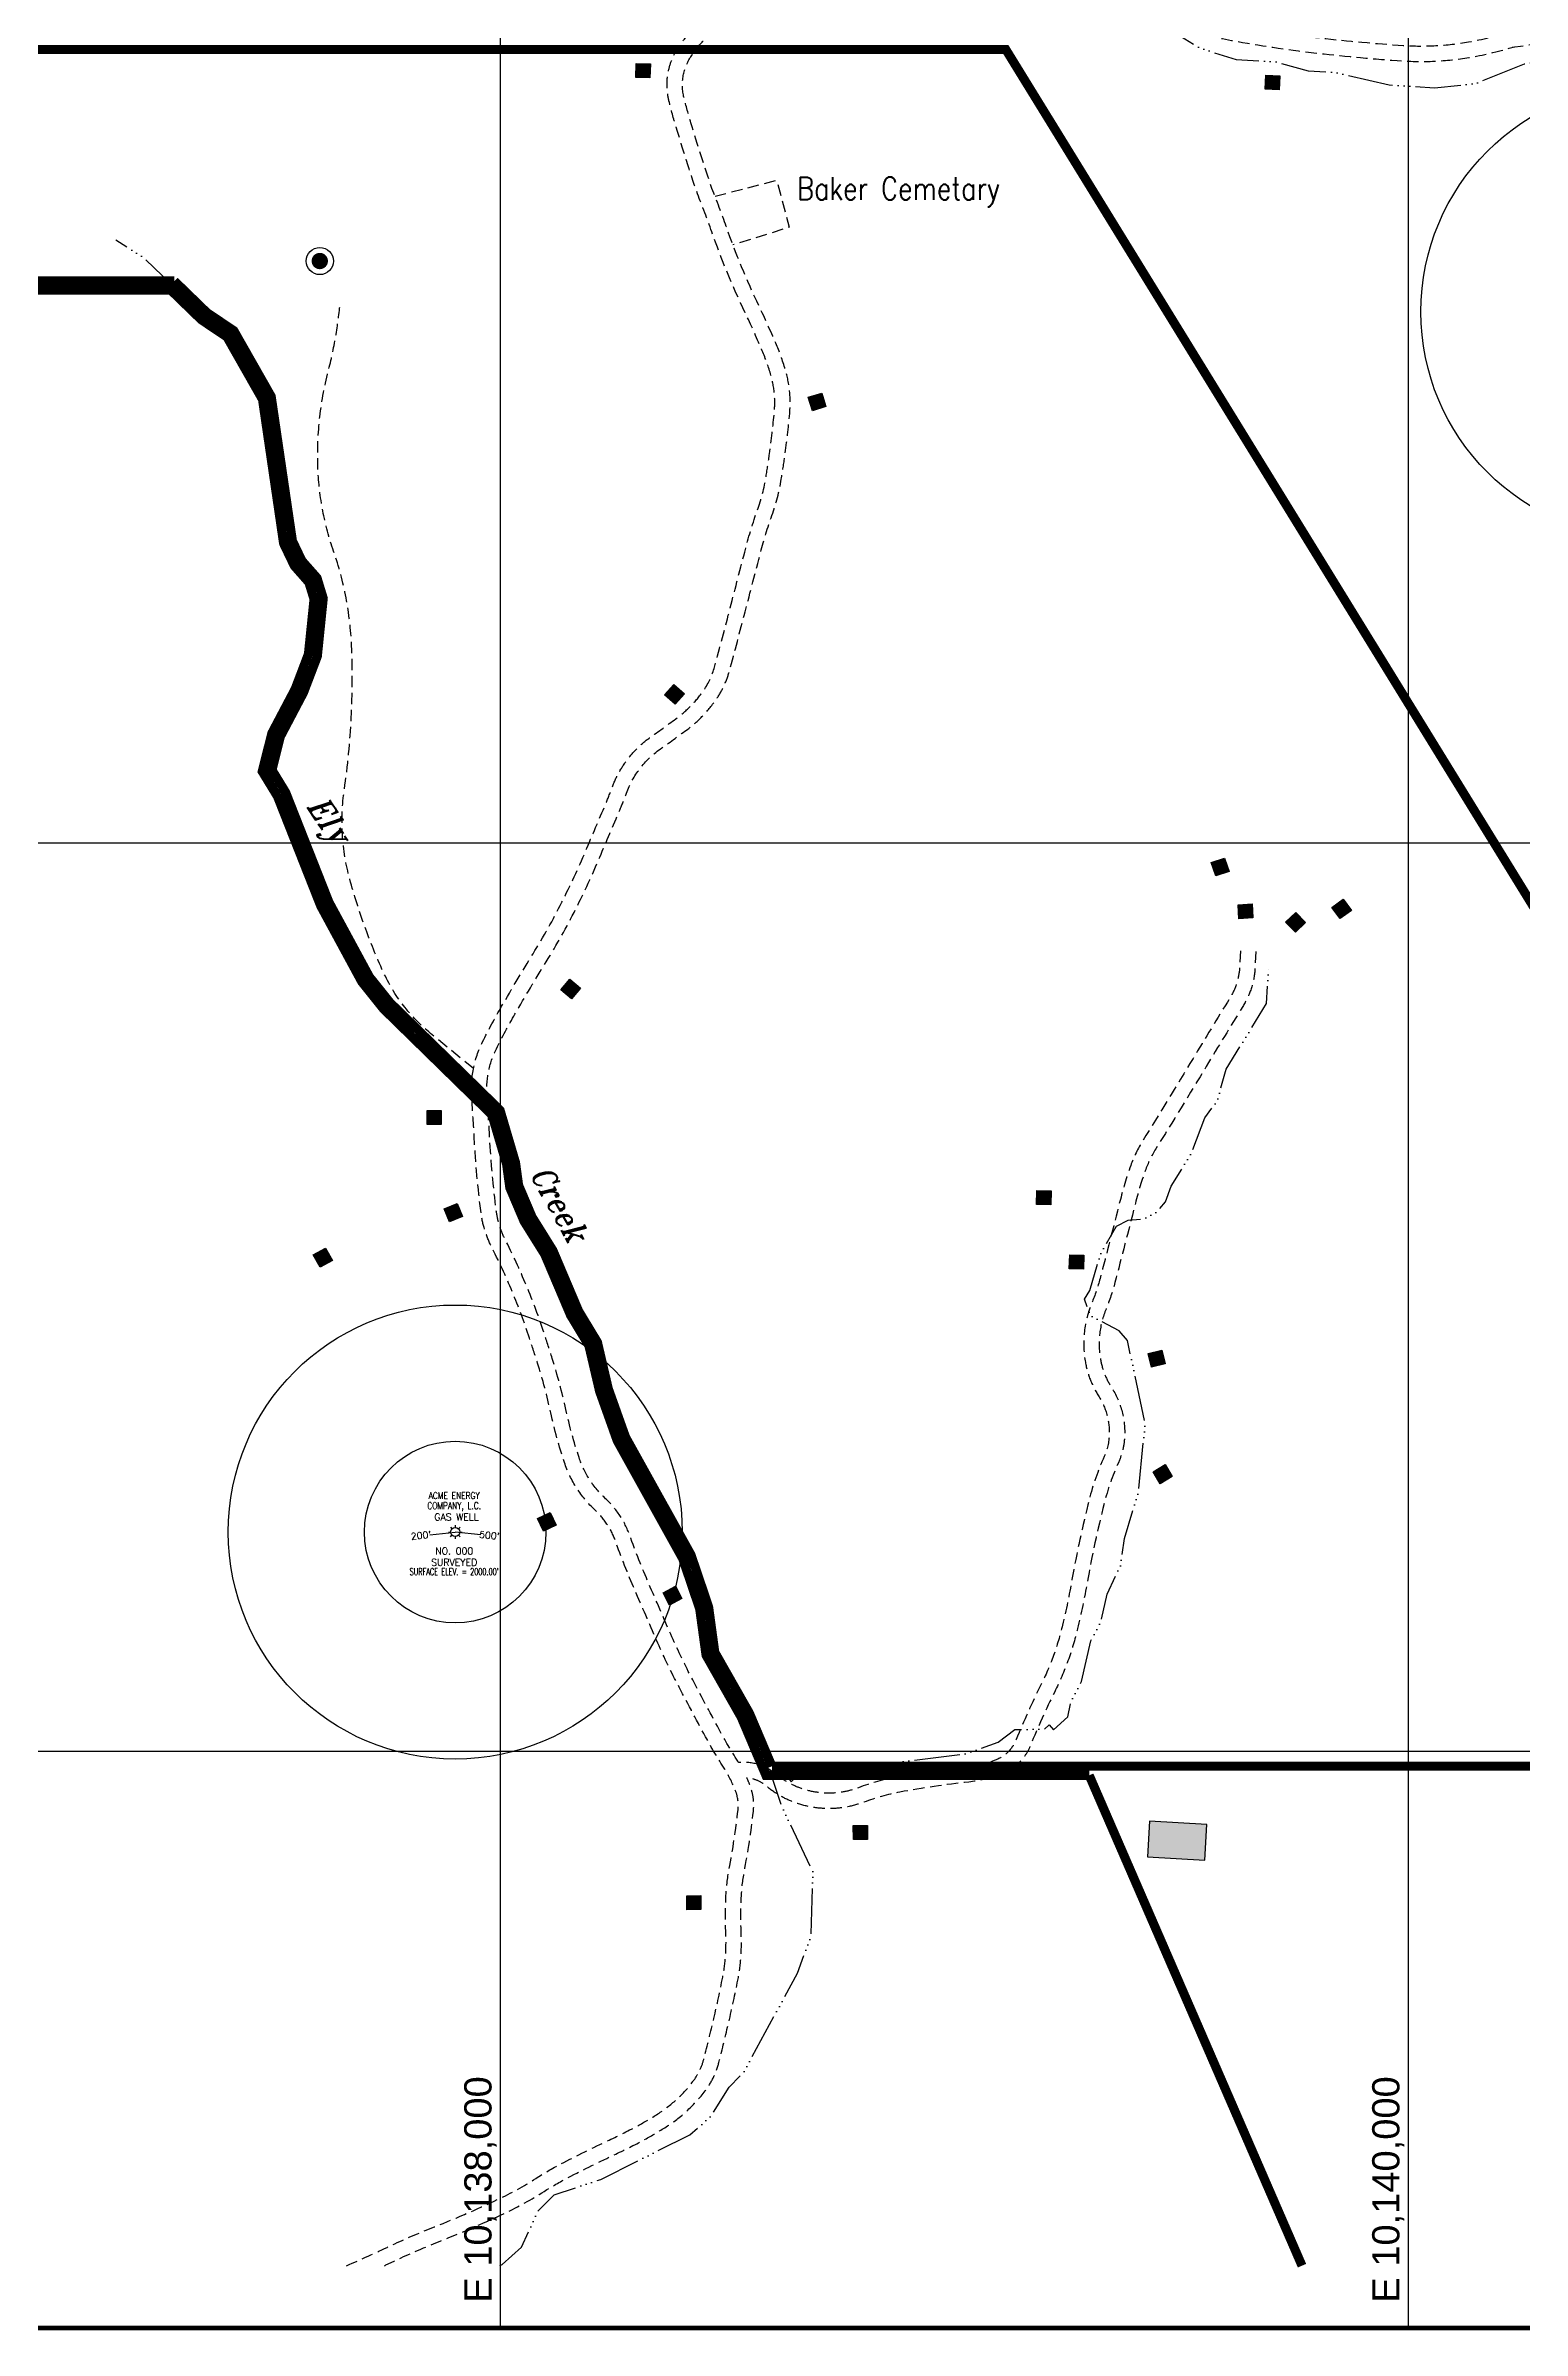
# Model space of a CAD drawing. Header units: inches. Extents: x 10131215 to 10153225, y 3476725 to 3491422.
# Drawn here: x 10136998 to 10140251, y 3476725 to 3481757 of the extents above; entities that cross this region are included whole.
import ezdxf
from ezdxf.enums import TextEntityAlignment as Align

# ---------------------------------------------------------------- set-up
doc = ezdxf.new("R2010")
doc.units = ezdxf.units.IN
doc.header["$LTSCALE"] = 100
doc.header["$MEASUREMENT"] = 0
for name, pattern in [('CENTER', [2, 1.25, -0.25, 0.25, -0.25]), ('DASHDOT', [1, 0.5, -0.25, 0, -0.25]), ('DASHED2', [0.375, 0.25, -0.125]), ('PHANTOM', [2.5, 1.25, -0.25, 0.25, -0.25, 0.25, -0.25]), ('STREAM', [1.5, 1, -0.125, 0, -0.125, 0, -0.125, 0, -0.125])]:
    doc.linetypes.add(name, pattern=pattern)
for name, color, linetype in [('BOUNDARY-MINE LIMITS', 30, 'DASHDOT'), ('BUILDINGS', 7, 'CONTINUOUS'), ('CEMETERIES', 7, 'DASHED2'), ('DRILL HOLES', 170, 'CONTINUOUS'), ('GAS WELLS-EXISTING-ACTIVE', 30, 'CONTINUOUS'), ('GAS WELLS-PROPOSED', 171, 'CONTINUOUS'), ('GRID COORDINATES-VA SOUTH NAD27', 252, 'CONTINUOUS'), ('PROPERTY LINES-MINERAL', 1, 'CENTER'), ('PROPERTY LINES-SURFACE', 7, 'PHANTOM'), ('ROADS', 34, 'DASHED2'), ('TITLE BLOCK-LEGEND-BORDER', 7, 'CONTINUOUS'), ('WATER-SURFACE', 140, 'STREAM')]:
    doc.layers.add(name, color=color, linetype=linetype)
doc.styles.add('GRIDLINE LABEL', font='ARIAL.TTF', dxfattribs={"height": 60})
doc.styles.add('ROMANS', font='ROMANS.SHX')
doc.styles.add('ROMANT', font='ROMANT.SHX', dxfattribs={"width": 2063.613351, "height": 165.089068})
doc.styles.get("Standard").update_dxf_attribs({"font": 'simplex.shx'})

# ---------------------------------------------------------------- blocks, each defined once
blk = doc.blocks.new('DRILL HOLE')
at = {"layer": 'DRILL HOLES', "const_width": 18}
blk.add_lwpolyline([(-9, 0, 1), (9, 0, 1)], format="xyb", close=True, dxfattribs=at)
at = {"layer": 'DRILL HOLES'}
blk.add_circle((0, 0), 30, dxfattribs=at)

msp = doc.modelspace()

# ---------------------------------------------------------------- linework, layer by layer
at = {"layer": 'BOUNDARY-MINE LIMITS', "const_width": 20}
msp.add_lwpolyline([(10144095.6, 3480244.6), (10141499.2, 3478428.7), (10141179.4, 3478920.4), (10141023.6, 3479043.4), (10140753, 3479084.4), (10139113.1, 3481748), (10135309.1, 3481748), (10135309.1, 3484078.5)], dxfattribs=at)
at = {"layer": 'BUILDINGS'}
for p, q in [((10139429.7, 3477846), (10139425.3, 3477767.7)), ((10139555.5, 3477838.9), (10139429.7, 3477846)), ((10139551.2, 3477760.6), (10139555.5, 3477838.9)), ((10139425.3, 3477767.7), (10139551.2, 3477760.6))]:
    msp.add_line(p, q, dxfattribs=at)
for points in [[(10138298.1, 3481686.7), (10138299, 3481717.6), (10138329.9, 3481716.8), (10138329.1, 3481685.8)], [(10139684.4, 3481660.8), (10139686, 3481691.7), (10139716.9, 3481690.2), (10139715.4, 3481659.3)], [(10138687, 3480952.8), (10138677.8, 3480982.4), (10138707.4, 3480991.6), (10138716.5, 3480962)], [(10138384.2, 3480306.1), (10138361.2, 3480326.9), (10138381.9, 3480349.9), (10138404.9, 3480329.1)], [(10139565.6, 3479957.5), (10139594.9, 3479967.3), (10139604.7, 3479937.9), (10139575.3, 3479928.1)], [(10139831.1, 3479858.9), (10139856, 3479877.2), (10139874.3, 3479852.3), (10139849.4, 3479834)], [(10139624.6, 3479864.8), (10139655.5, 3479866.8), (10139657.4, 3479835.9), (10139626.5, 3479833.9)], [(10139729.4, 3479826.4), (10139751.7, 3479847.8), (10139773.1, 3479825.5), (10139750.8, 3479804)], [(10138132.6, 3479677.5), (10138152.8, 3479701), (10138176.3, 3479680.9), (10138156.1, 3479657.4)], [(10137837.9, 3479380.7), (10137837.9, 3479411.6), (10137868.8, 3479411.6), (10137868.8, 3479380.7)], [(10139180.8, 3479204.6), (10139181.5, 3479235.5), (10139212.5, 3479234.8), (10139211.8, 3479203.9)], [(10137887.2, 3479166.4), (10137875.8, 3479195.2), (10137904.6, 3479206.5), (10137916, 3479177.7)], [(10137587.3, 3479093.5), (10137614.4, 3479108.5), (10137629.4, 3479081.5), (10137602.4, 3479066.4)], [(10139252.8, 3479062.7), (10139253.7, 3479093.7), (10139284.7, 3479092.8), (10139283.8, 3479061.8)], [(10139426.6, 3478876.3), (10139456.7, 3478883.6), (10139463.9, 3478853.5), (10139433.8, 3478846.2)], [(10139453.1, 3478589.3), (10139437.2, 3478615.9), (10139463.8, 3478631.8), (10139479.7, 3478605.2)], [(10138094.5, 3478485), (10138081.4, 3478513), (10138109.4, 3478526.1), (10138122.5, 3478498.1)], [(10138357.8, 3478349.4), (10138385.2, 3478363.8), (10138399.6, 3478336.4), (10138372.2, 3478322)], [(10138777.3, 3477805.7), (10138776.9, 3477836.6), (10138807.9, 3477837), (10138808.3, 3477806.1)], [(10138410.2, 3477651.2), (10138409.9, 3477682.1), (10138440.9, 3477682.4), (10138441.2, 3477651.5)]]:
    msp.add_lwpolyline(points, close=True, dxfattribs=at)
for points in [[(10138299, 3481717.6), (10138329.9, 3481716.8), (10138298.1, 3481686.7), (10138329.1, 3481685.8)], [(10139686, 3481691.7), (10139716.9, 3481690.2), (10139684.4, 3481660.8), (10139715.4, 3481659.3)], [(10138677.8, 3480982.4), (10138707.4, 3480991.6), (10138687, 3480952.8), (10138716.5, 3480962)], [(10138361.2, 3480326.9), (10138381.9, 3480349.9), (10138384.2, 3480306.1), (10138404.9, 3480329.1)], [(10139594.9, 3479967.3), (10139604.7, 3479937.9), (10139565.6, 3479957.5), (10139575.3, 3479928.1)], [(10139856, 3479877.2), (10139874.3, 3479852.3), (10139831.1, 3479858.9), (10139849.4, 3479834)], [(10139655.5, 3479866.8), (10139657.4, 3479835.9), (10139624.6, 3479864.8), (10139626.5, 3479833.9)], [(10139751.7, 3479847.8), (10139773.1, 3479825.5), (10139729.4, 3479826.4), (10139750.8, 3479804)], [(10138152.8, 3479701), (10138176.3, 3479680.9), (10138132.6, 3479677.5), (10138156.1, 3479657.4)], [(10137837.9, 3479411.6), (10137868.8, 3479411.6), (10137837.9, 3479380.7), (10137868.8, 3479380.7)], [(10139181.5, 3479235.5), (10139212.5, 3479234.8), (10139180.8, 3479204.6), (10139211.8, 3479203.9)], [(10137875.8, 3479195.2), (10137904.6, 3479206.5), (10137887.2, 3479166.4), (10137916, 3479177.7)], [(10137614.4, 3479108.5), (10137629.4, 3479081.5), (10137587.3, 3479093.5), (10137602.4, 3479066.4)], [(10139253.7, 3479093.7), (10139284.7, 3479092.8), (10139252.8, 3479062.7), (10139283.8, 3479061.8)], [(10139456.7, 3478883.6), (10139463.9, 3478853.5), (10139426.6, 3478876.3), (10139433.8, 3478846.2)], [(10139437.2, 3478615.9), (10139463.8, 3478631.8), (10139453.1, 3478589.3), (10139479.7, 3478605.2)], [(10138081.4, 3478513), (10138109.4, 3478526.1), (10138094.5, 3478485), (10138122.5, 3478498.1)], [(10138385.2, 3478363.8), (10138399.6, 3478336.4), (10138357.8, 3478349.4), (10138372.2, 3478322)], [(10138776.9, 3477836.6), (10138807.9, 3477837), (10138777.3, 3477805.7), (10138808.3, 3477806.1)], [(10139429.7, 3477846), (10139425.3, 3477767.7), (10139555.5, 3477838.9), (10139551.2, 3477760.6)], [(10138409.9, 3477682.1), (10138440.9, 3477682.4), (10138410.2, 3477651.2), (10138441.2, 3477651.5)]]:
    msp.add_solid(points, dxfattribs=at)
at = {"layer": 'CEMETERIES', "flags": 128}
msp.add_lwpolyline([(10138472.3, 3481425), (10138608.1, 3481460.4), (10138635.9, 3481356.6), (10138511.8, 3481317.9)], dxfattribs=at)
at = {"layer": 'GAS WELLS-EXISTING-ACTIVE'}
for p, q in [((10137885, 3478483.1), (10137890, 3478483.1)), ((10137889.4, 3478493.7), (10137892.9, 3478490.2)), ((10137889.4, 3478472.5), (10137892.9, 3478476.1)), ((10137900, 3478498.1), (10137900, 3478493.1)), ((10137900, 3478473.1), (10137900, 3478468.1)), ((10137907, 3478490.2), (10137910.6, 3478493.7)), ((10137907, 3478476.1), (10137910.6, 3478472.5)), ((10137910, 3478483.1), (10137915, 3478483.1))]:
    msp.add_line(p, q, dxfattribs=at)
for points in [[(10137701.1, 3478461.4, 0, 12, 0), (10137736.9, 3478465.3, 0, 0, 0), (10137799.8, 3478472.2, 0, 0, 0)], [(10138397, 3478428.8, 0, 12, 0), (10138361.2, 3478432.7, 0, 0, 0), (10137997.2, 3478472.5, 0, 0, 0)]]:
    msp.add_lwpolyline(points, format="xyseb", dxfattribs=at)
for points in [[(10137843.9, 3478477), (10137900, 3478483.1)], [(10137956.1, 3478477), (10137900, 3478483.1)]]:
    msp.add_lwpolyline(points, dxfattribs=at)
for radius in [500, 200, 10]:
    msp.add_circle((10137900, 3478483.1), radius, dxfattribs=at)
at = {"layer": 'GAS WELLS-PROPOSED'}
msp.add_circle((10140527.3, 3481170.7), 500, dxfattribs=at)
at = {"layer": 'GRID COORDINATES-VA SOUTH NAD27'}
for p, q in [((10138000, 3476730), (10138000, 3490730)), ((10140000, 3476730), (10140000, 3490730)), ((10150000, 3480000), (10131220, 3480000)), ((10150000, 3478000), (10131220, 3478000))]:
    msp.add_line(p, q, dxfattribs=at)
at = {"layer": 'PROPERTY LINES-MINERAL', "const_width": 20}
for points in [[(10133601.6, 3481238.3), (10137281.5, 3481238.3)], [(10145852.5, 3477967.3), (10138597.7, 3477967.3)]]:
    msp.add_lwpolyline(points, dxfattribs=at)
at = {"layer": 'PROPERTY LINES-MINERAL', "const_width": 20, "flags": 128}
msp.add_lwpolyline([(10138597.7, 3477967.3), (10138548, 3478084.4), (10138471.9, 3478218.2), (10138458.2, 3478318.4), (10138419.5, 3478432.7), (10138275.2, 3478692.3), (10138237.3, 3478798.6), (10138213.3, 3478901.3), (10138171.9, 3478969.7), (10138115.1, 3479103.6), (10138069.5, 3479176.6), (10138039.7, 3479246.7), (10138032.9, 3479296.7), (10137998.8, 3479412.2), (10137756.6, 3479649.1), (10137711, 3479705.9), (10137621.8, 3479870.5), (10137526.5, 3480112.2), (10137496.4, 3480161.4), (10137514.9, 3480235.2), (10137565.7, 3480331.7), (10137596.3, 3480411.8), (10137609.3, 3480539.6), (10137595.6, 3480584.5), (10137562.3, 3480622.2), (10137541.4, 3480666), (10137494.7, 3480984.1), (10137412.3, 3481129), (10137353.4, 3481168.5), (10137281.5, 3481238.3)], dxfattribs=at)
at = {"layer": 'PROPERTY LINES-SURFACE', "const_width": 20}
for points in [[(10131798.8, 3481803.3), (10133598.5, 3481218.3), (10137281.5, 3481218.3)], [(10139296.6, 3477947.3), (10139765.4, 3476867.3)]]:
    msp.add_lwpolyline(points, dxfattribs=at)
at = {"layer": 'PROPERTY LINES-SURFACE', "const_width": 20, "flags": 128}
msp.add_lwpolyline([(10139296.6, 3477947.3), (10138584.4, 3477947.3), (10138530, 3478075.5), (10138452.6, 3478211.7), (10138438.6, 3478313.8), (10138401.1, 3478424.6), (10138257, 3478684), (10138218.1, 3478793), (10138194.5, 3478893.7), (10138154.1, 3478960.6), (10138097.3, 3479094.4), (10138051.7, 3479167.4), (10138020.3, 3479241.4), (10138013.3, 3479292.5), (10137981.1, 3479401.6), (10137741.7, 3479635.6), (10137694.3, 3479694.8), (10137603.7, 3479862), (10137508.5, 3480103.2), (10137474.9, 3480158.2), (10137496.1, 3480242.4), (10137547.5, 3480339.9), (10137576.6, 3480416.5), (10137589, 3480537.6), (10137577.7, 3480574.5), (10137545.5, 3480611.1), (10137522, 3480660.2), (10137475.5, 3480977.5), (10137397.3, 3481115), (10137340.8, 3481152.9), (10137267.6, 3481223.9)], dxfattribs=at)
at = {"layer": 'ROADS', "flags": 128}
for points in [[(10137660.8, 3476867.3, 0.008517), (10137755.7, 3476910.4, -0.017017), (10137845.1, 3476949.1, 0.016059), (10137995, 3477013.8, 0.033133), (10138077.4, 3477059.4, -0.024026), (10138132.9, 3477091.5, -0.008937), (10138239, 3477143.8, 0.014066), (10138304.5, 3477176.9, 0.020402), (10138349, 3477203.4, 0.085545), (10138423.5, 3477272.7, 0.101116), (10138448, 3477323.4, 0.003679), (10138469.7, 3477411.9, 0.01024), (10138489.2, 3477502.5, 0.058784), (10138496.2, 3477594.9, -0.021843), (10138496.3, 3477678.9, -0.035327), (10138503.5, 3477740.8, 0.018653), (10138523, 3477871.4, 0.121052), (10138517.6, 3477913.2, 0.049143), (10138493.7, 3477960.6, -0.017357), (10138451.5, 3478032.3, -0.003841), (10138389.4, 3478149.1, -0.017542), (10138343.7, 3478244.6, -0.000864), (10138295.7, 3478355.3, -0.015621), (10138252.4, 3478464.7, 0.120424), (10138208.1, 3478531.5, -0.126876), (10138140.6, 3478636.3, -0.026171), (10138110.6, 3478745.7, 0.023278), (10138081.3, 3478855.1, 0.001017), (10138063.7, 3478909.9, 0.02167), (10138025.7, 3479012.3, 0.016376), (10137979, 3479113.7, -0.08471), (10137956.9, 3479186, -0.018227), (10137942, 3479350.5, 0.004819), (10137936.3, 3479440.3, -0.134493), (10137960.3, 3479562.6, -0.015432), (10138002.3, 3479641, -0.008011), (10138071.5, 3479756.8, 0.022245), (10138135.2, 3479870.6, 0.015784), (10138187.3, 3479982.9, 0.000631), (10138231.2, 3480086.2, 0.012347), (10138245.4, 3480122.2, -0.152331), (10138331.8, 3480235, 0.005852), (10138389.5, 3480276.8, 0.08337), (10138447.8, 3480337.5, 0.083714), (10138471.2, 3480388.2, 0.002994), (10138505.9, 3480518.7, -0.000428), (10138539.9, 3480649.7, -0.021837), (10138565.7, 3480733.5, 0.044824), (10138584.8, 3480807.5, 0.006978), (10138592.4, 3480857.9, 0.010567), (10138603, 3480949.6, 0.096665), (10138594.6, 3481033.8, 0.028042), (10138574.9, 3481088.2, 0.009962), (10138538.7, 3481168.5, -0.026277), (10138465.1, 3481346.9, 0.010878), (10138433.6, 3481430.5, -0.008289), (10138386.8, 3481577, -0.012473), (10138370.9, 3481634.9, -0.2035), (10138389, 3481748.4, -0.081073), (10138446.9, 3481814.2, -0.053101), (10138525.8, 3481866, 0.012422), (10138641.3, 3481929.1, -0.111391), (10138789.2, 3481975.2, -0.044793), (10138857.7, 3481974.6, 0.017833), (10139022.2, 3481964.2, -0.022214), (10139066.2, 3481961, -0.061871), (10139208.9, 3481926.1, 0.010007), (10139336.5, 3481880.4, 0.014105), (10139528.1, 3481822.1, 0.022572), (10139628.9, 3481799.3, 0.016104), (10139806.4, 3481773.5, 0.011557), (10139988.5, 3481757.2, 0.059553), (10140132.1, 3481764.8, 0.032767), (10140223.4, 3481786.9)], [(10138524.6, 3477975.2, 0.003462), (10138522.3, 3477978.8, -0.017357), (10138481.4, 3478048.5, -0.003841), (10138419.5, 3478164.8, -0.017542), (10138374.8, 3478258.2, -0.000864), (10138326.8, 3478368.7, -0.015621), (10138284.3, 3478476.2, 0.120424), (10138231.2, 3478556.5, -0.126876), (10138172.9, 3478647, -0.026171), (10138143.8, 3478753, 0.023278), (10138113.7, 3478865.4, 0.001017), (10138096, 3478920.4, 0.02167), (10138057, 3479025.5, 0.016376), (10138009.3, 3479128.9, -0.08471), (10137990.6, 3479190.3, -0.018227), (10137975.9, 3479352.3, 0.004819), (10137970.1, 3479442.8, -0.134493), (10137990.7, 3479547.5, -0.015432), (10138031.7, 3479624, -0.008011), (10138100.4, 3479738.9, 0.022245), (10138165.6, 3479855.3, 0.015784), (10138218.6, 3479969.6, 0.000631), (10138262.5, 3480073, 0.012347), (10138277.3, 3480110.5, -0.152331), (10138351.3, 3480207.3, 0.005852), (10138409.7, 3480249.5, 0.08337), (10138475.9, 3480318.3, 0.083714), (10138504, 3480379.3, 0.002994), (10138538.7, 3480510.1, -0.000428), (10138572.8, 3480641.1, -0.021837), (10138597.7, 3480722.1, 0.044824), (10138618.4, 3480801.9, 0.006978), (10138626.1, 3480853.3, 0.010567), (10138636.8, 3480946.5, 0.096665), (10138627.1, 3481043.6, 0.028042), (10138606.1, 3481101.5, 0.009962), (10138569.3, 3481183.1, -0.026277), (10138497.1, 3481358.2, 0.010762), (10138465.4, 3481442.3, -0.008237), (10138419.3, 3481586.8, -0.012473), (10138403.9, 3481643, -0.2035), (10138417.8, 3481730.3, -0.081073), (10138468.4, 3481787.9, -0.053101), (10138541.3, 3481835.8, 0.012422), (10138658.3, 3481899.6, -0.111391), (10138791.9, 3481941.3, -0.044793), (10138854.3, 3481940.7, 0.017833), (10139021.3, 3481930.2, -0.022214), (10139062.3, 3481927.2, -0.061871), (10139196.9, 3481894.3, 0.010007), (10139325.7, 3481848.2, 0.014105), (10139519.2, 3481789.3, 0.022572), (10139623, 3481765.9, 0.016104), (10139802.6, 3481739.7, 0.011557), (10139986.3, 3481723.2, 0.059553), (10140137.9, 3481731.3, 0.032767), (10140233.6, 3481754.4, 1.202306)], [(10140228.1, 3481753.2), (10140369.2, 3481772.7, -0.01965), (10140438, 3481779.5, 0.032234), (10140664.4, 3481787.4, -0.046095), (10140763, 3481788.1, -0.002102), (10140937.9, 3481772.5, 0.025196), (10141102.6, 3481765.4, 0.026112)], [(10137940.2, 3479503.7), (10137845.8, 3479581.1, -0.11469), (10137741.5, 3479716.9, -0.040263), (10137667.8, 3479920.9, -0.102752), (10137655.7, 3480117.9, 0.046533), (10137671.7, 3480435.8, 0.073053), (10137632.1, 3480643.1, -0.073208), (10137597.7, 3480823.9, -0.073585), (10137620.3, 3481039.5, 0.040917), (10137646.7, 3481193.1, -0.95353)], [(10139629.8, 3479763.4), (10139627.4, 3479719.3, -0.109812), (10139606.1, 3479658.3, 0.003417), (10139525.4, 3479526.3, -0.003448), (10139414.5, 3479344.8, 0.053485), (10139388.1, 3479290.1, 0.024025), (10139364.1, 3479210.8, -0.003185), (10139320.5, 3479041.3, -0.033163), (10139302.3, 3478987.3, 0.139543), (10139287.7, 3478859.8, 0.102213), (10139317.2, 3478783, -0.151277), (10139340.8, 3478697.8, -0.09821), (10139329.8, 3478649.6, 0.043366), (10139296.6, 3478554.3, 0.017892), (10139258.7, 3478378.3, -0.014167), (10139238, 3478278.3, -0.057308), (10139190.3, 3478146.6, 0.019071), (10139135.9, 3478026, -0.214746), (10139087.4, 3477979.8, -0.058155), (10139027.5, 3477966.3, 0.019527), (10138872.9, 3477943.7, 0.044783), (10138788.4, 3477920, -0.181144), (10138659, 3477919.5, -0.087335), (10138606.8, 3477949.9, 0.204838), (10138524.6, 3477975.2, 0.24619)], [(10139663.7, 3479761.6), (10139661.3, 3479716.4, -0.111402), (10139634.9, 3479640.3, 0.003417), (10139554.5, 3479508.7, -0.003448), (10139443.3, 3479326.9, 0.053485), (10139420.1, 3479278.7, 0.024025), (10139397.1, 3479202.5, -0.003185), (10139353.3, 3479032.6, -0.033163), (10139333.7, 3478974.3, 0.139543), (10139321.2, 3478865.3, 0.102213), (10139345.8, 3478801.4, -0.151277), (10139374.8, 3478696.7, -0.09821), (10139360.8, 3478635.7, 0.043366), (10139329.5, 3478545.9, 0.017892), (10139292.2, 3478372.3, -0.014167), (10139271, 3478270.5, -0.057308), (10139220.7, 3478131.4, 0.019071), (10139167.3, 3478013.2, -0.214746), (10139098.7, 3477947.7, -0.058155), (10139031.2, 3477932.5, 0.019527), (10138879.2, 3477910.3, 0.044783), (10138800.5, 3477888.2, -0.181144), (10138647.2, 3477887.6, -0.087335), (10138584.9, 3477924, 0.155753), (10138542.5, 3477941.6, -4.201032)], [(10137744, 3476867.3, 0.002353), (10137770.3, 3476879.7, -0.017017), (10137857.5, 3476917.5, 0.016059), (10138009.4, 3476983, 0.033133), (10138095.7, 3477030.8, -0.024026), (10138148.5, 3477061.3, -0.008937), (10138253.5, 3477113, 0.014066), (10138320.6, 3477147, 0.020402), (10138367.6, 3477175, 0.085545), (10138450.5, 3477252.1, 0.101116), (10138480.9, 3477315, 0.003679), (10138502.7, 3477404, 0.01024), (10138522.6, 3477495.9, 0.058784), (10138530.1, 3477596.4, -0.021843), (10138530.2, 3477677.3, -0.035327), (10138536.8, 3477734.5, 0.018653), (10138556.8, 3477867.6, 0.121052), (10138549.3, 3477925.5, 0.014324), (10138542.5, 3477941.6)]]:
    msp.add_lwpolyline(points, format="xyb", dxfattribs=at)
at = {"layer": 'TITLE BLOCK-LEGEND-BORDER', "const_width": 10}
msp.add_lwpolyline([(10131220, 3476730), (10131220, 3490730), (10153220, 3490730), (10153220, 3476730)], close=True, dxfattribs=at)
at = {"layer": 'WATER-SURFACE', "flags": 128}
for points in [[(10137411.8, 3483426.8), (10137474.5, 3482981.9), (10137579.1, 3482649.7), (10137590.8, 3482433.4), (10137587.5, 3482378.5), (10137600, 3482337.7), (10137604.6, 3482332.4), (10137617.5, 3482296.5), (10137617.1, 3482291.5), (10137639.3, 3482245), (10137644, 3482239.7), (10137722.6, 3482134.6), (10137983.1, 3481973.1), (10138087.3, 3481876.4), (10138160.3, 3481841.8), (10138249.1, 3481821.3), (10138395.3, 3481837.3), (10138493.8, 3481891.3), (10138555.2, 3481912.5), (10138623.1, 3481958.4), (10138695.4, 3481994), (10138870.3, 3482068.4), (10138926.1, 3482080), (10138976, 3482076.9), (10139063.9, 3482041.3), (10139219.2, 3481961.5), (10139356.8, 3481917.9), (10139376.1, 3481906.7), (10139418.2, 3481859), (10139427, 3481838.4), (10139459.7, 3481801.3), (10139541.7, 3481751.1), (10139620.3, 3481726.2), (10139710.1, 3481720.6), (10139779, 3481701.3), (10139838.9, 3481697.6), (10139957.4, 3481670.2), (10140057.2, 3481664), (10140147.9, 3481673.4), (10140255.7, 3481716.8), (10140382.3, 3481739), (10140507, 3481731.3), (10140665.4, 3481701.4), (10140904.5, 3481681.5), (10141032, 3481718.7), (10141117.7, 3481728.4), (10141417, 3481790), (10141568.2, 3481805.7), (10141702.9, 3481797.4), (10141845.7, 3481758.4), (10141927.1, 3481698.3), (10142014.4, 3481652.7), (10142039.5, 3481635), (10142100.5, 3481587.3), (10142173.8, 3481557.7), (10142342.5, 3481452), (10142440.1, 3481410.8), (10142516.5, 3481351), (10142634.8, 3481238.4), (10142726.2, 3481177.6), (10142805.4, 3481082.5), (10142886.5, 3481017.3), (10142974.1, 3480976.8), (10143067.4, 3480946), (10143130.4, 3480912), (10143244.5, 3480814.7), (10143315, 3480740.2), (10143444.5, 3480647), (10143507.8, 3480618), (10143607.3, 3480600.6), (10143931.2, 3480501.5), (10143941.2, 3480500.9), (10144061.6, 3480423.3), (10144127.7, 3480359), (10144225.3, 3480317.9), (10144309.8, 3480227.4), (10144429.3, 3480134.8), (10144512.6, 3480024.4), (10144565.9, 3479996.1), (10144630.2, 3479982.1), (10144707.5, 3479937.2), (10144750.2, 3479899.5), (10144815.7, 3479825.2), (10144866, 3479747), (10144891.3, 3479670.2), (10144907.9, 3479453.7), (10145022.7, 3479286.2), (10145032.4, 3479280.6), (10145115.1, 3479240.4), (10145152.8, 3479203), (10145200.8, 3479170), (10145280.7, 3479084.8), (10145298.5, 3479048.7), (10145331.2, 3479011.5), (10145407, 3478941.7), (10145450.4, 3478914), (10145478.4, 3478882.1), (10145541.2, 3478763), (10145557.7, 3478706.9), (10145525.5, 3478428.2), (10145537.3, 3478377.4), (10145559.8, 3478335.9), (10145690.8, 3478187.5), (10145742.6, 3478134.2), (10145757.2, 3478128.2), (10146071.3, 3477863.2), (10146105.3, 3477846.1), (10146200.7, 3477770), (10146242.2, 3477712.3), (10146281.2, 3477614.7), (10146313.7, 3477572.6), (10146394.8, 3477507.4), (10146491.8, 3477456.3), (10146645.1, 3477426.7), (10146695.3, 3477428.6), (10147021.4, 3477518.7), (10147088.4, 3477549.6), (10147159.4, 3477565.2), (10147267.6, 3477613.6), (10147474.9, 3477645.9), (10147614.2, 3477632.2), (10147639.5, 3477635.7), (10147676.3, 3477663.4), (10147683.1, 3477693.1), (10147699.3, 3477712.1), (10147764.1, 3477708.1), (10147808.7, 3477700.3), (10147940.6, 3477647), (10147988.3, 3477609), (10148063.2, 3477524.2), (10148091.9, 3477502.4), (10148363.5, 3477360.2), (10148429.9, 3477301), (10148458.3, 3477274.2), (10148484.5, 3477212.4), (10148490.5, 3477146.9), (10148539.4, 3477048.7), (10148567.9, 3476941.7), (10148570.4, 3476901.4), (10148578, 3476867.3)], [(10137998.3, 3476867.3), (10138003.7, 3476870.3), (10138046.1, 3476907.8), (10138080.9, 3476985.8), (10138118.3, 3477023.6), (10138220.5, 3477057.3), (10138416.8, 3477155.4), (10138464.5, 3477197.5), (10138503.4, 3477260.3), (10138535.5, 3477293.4), (10138654.1, 3477511.5), (10138684.3, 3477594.8), (10138687.9, 3477734.9), (10138621.4, 3477874.3), (10138600.2, 3477935.8), (10138539, 3478079.9), (10138462.2, 3478215), (10138448.4, 3478316.1), (10138410.3, 3478428.7), (10138266.1, 3478688.2), (10138227.7, 3478795.8), (10138203.9, 3478897.5), (10138163, 3478965.2), (10138106.2, 3479099), (10138060.6, 3479172), (10138030, 3479244), (10138023.1, 3479294.6), (10137990, 3479406.9), (10137749.1, 3479642.3), (10137702.7, 3479700.3), (10137612.7, 3479866.3), (10137517.5, 3480107.7), (10137485.6, 3480159.8), (10137505.5, 3480238.8), (10137556.6, 3480335.8), (10137586.5, 3480414.1), (10137599.1, 3480538.6), (10137586.6, 3480579.5), (10137553.9, 3480616.6), (10137531.7, 3480663.1), (10137485.1, 3480980.8), (10137404.8, 3481122), (10137347.1, 3481160.7), (10137214.8, 3481289.1), (10137152.1, 3481328.1)], [(10138635.4, 3477938.6), (10138640.1, 3477933.3), (10138645.4, 3477938), (10138646, 3477948), (10138656.6, 3477957.4), (10138687.2, 3477965.5), (10138726.4, 3477953), (10138776.3, 3477949.9), (10138888.2, 3477978.1), (10139024.4, 3477994.7), (10139096.1, 3478020.3), (10139132.9, 3478048.1), (10139198, 3478049.1), (10139208.6, 3478058.4), (10139218, 3478047.8), (10139249.8, 3478075.9), (10139256.9, 3478110.6), (10139279.6, 3478154.2), (10139300.1, 3478243.2), (10139322.9, 3478286.9), (10139336.5, 3478346.1), (10139365.5, 3478409.5), (10139374.2, 3478469.1), (10139405.6, 3478572.4), (10139419.8, 3478721.8), (10139381, 3478904.6), (10139362.3, 3478925.9), (10139299.3, 3478959.8), (10139286.5, 3478995.7), (10139297.7, 3479015.1), (10139322.9, 3479098.7), (10139356.5, 3479156.7), (10139382.4, 3479170.2), (10139417.6, 3479173), (10139443.5, 3479186.4), (10139465, 3479210.1), (10139477.1, 3479244.5), (10139521.6, 3479316.9), (10139551.5, 3479395.2), (10139578.9, 3479433.6), (10139598.2, 3479502.5), (10139687.3, 3479647.4), (10139692.2, 3479727.2)]]:
    msp.add_lwpolyline(points, dxfattribs=at)

# ---------------------------------------------------------------- block references
at = {"layer": 'DRILL HOLES', "xscale": 1.000028516851045, "yscale": 1.000028516851045, "zscale": 1.000028516851045}
msp.add_blockref('DRILL HOLE', (10137601.7, 3481282.4), dxfattribs=at)

# ---------------------------------------------------------------- texts
at = {"layer": 'CEMETERIES', "style": 'ROMANS', "width": 0.830974}
msp.add_text('Baker Cemetary', height=50.001, dxfattribs=at).set_placement((10138652.9, 3481417.3))
at = {"layer": 'GAS WELLS-EXISTING-ACTIVE'}
for s, width, p in [('ACME ENERGY', 0.8, (10137897.8, 3478555.9)), ('COMPANY, L.C.', 0.8, (10137897.8, 3478533.8)), ("SURFACE ELEV. = 2000.00'", 0.6, (10137897.8, 3478388.2))]:
    msp.add_text(s, height=15, dxfattribs=dict(at, width=width)).set_placement(p, align=Align.CENTER)
for s, p in [(' GAS WELL', (10137897.8, 3478508.8)), ('SURVEYED', (10137897.8, 3478408.8)), ('NO. 000', (10137897.8, 3478433.8))]:
    msp.add_text(s, height=15, dxfattribs=at).set_placement(p, align=Align.CENTER)
for s, rotation, p in [("200'", 6.234, (10137825.5, 3478468.2)), ("500'", 353.766, (10137974.4, 3478468.2))]:
    msp.add_text(s, height=15, rotation=rotation, dxfattribs=at).set_placement(p, align=Align.CENTER)
at = {"layer": 'GRID COORDINATES-VA SOUTH NAD27', "style": 'GRIDLINE LABEL'}
for s, p in [('E 10,138,000', (10137980, 3477284.5)), ('E 10,140,000', (10139980, 3477284.5))]:
    msp.add_text(s, height=60, rotation=90, dxfattribs=at).set_placement(p, align=Align.RIGHT)
at = {"layer": 'WATER-SURFACE', "style": 'ROMANT', "oblique": 15}
for s, rotation, width, p in [('Ely', 303.8196, 0.966787, (10137571.8, 3480082.8)), ('Creek', 299.2373, 0.851863, (10138063.6, 3479272))]:
    msp.add_text(s, height=50, rotation=rotation, dxfattribs=dict(at, width=width)).set_placement(p)

doc.saveas('drawing.dxf')
